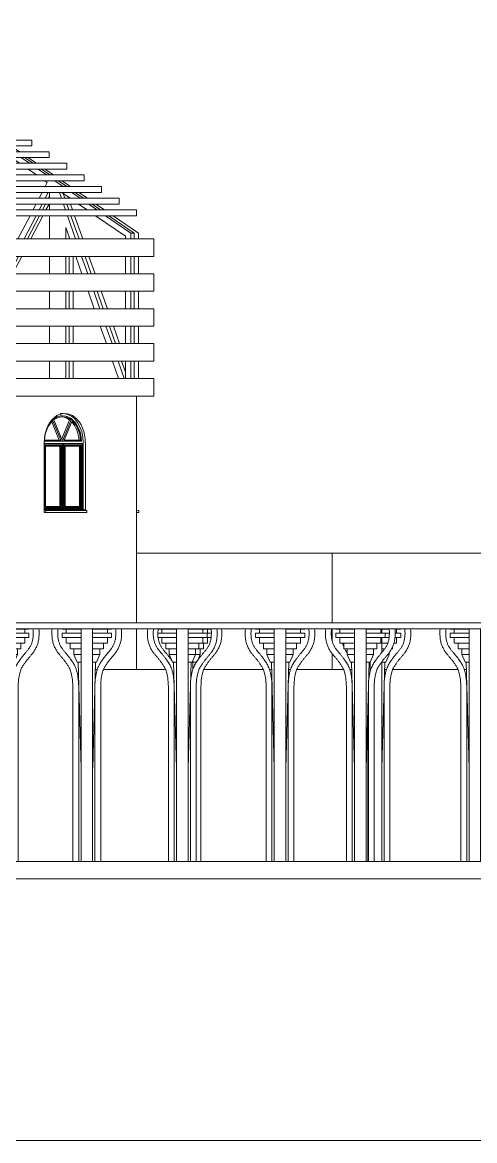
# Model space of a CAD drawing. Header units: millimetres. Extents: x -45912 to 51688, y -9036 to 14600.
# Drawn here: x 29940 to 37721, y -4800 to 14423 of the extents above; entities that cross this region are included whole.
import ezdxf

# ---------------------------------------------------------------- set-up
doc = ezdxf.new("R2010")
doc.units = ezdxf.units.MM
for name, color, linetype, lineweight in [('A-DETL-THIN', 151, 'Continuous', 9), ('A-FLOR', 192, 'Continuous', 9), ('A-GENM', 13, 'Continuous', 9), ('A-GLAZ', 151, 'Continuous', 9), ('A-ROOF', 132, 'Continuous', 9), ('A-WALL', 113, 'Continuous', 9), ('I-WALL', 2, 'Continuous', 9)]:
    doc.layers.add(name, color=color, linetype=linetype, lineweight=lineweight)

# ---------------------------------------------------------------- blocks, each defined once
blk = doc.blocks.new('HOOR LIGHT - HOOR LIGHT-165948-South')
at = {"layer": 'A-GENM'}
for p, q in [((23215, 11200), (31904, 11200)), ((31904, 11100), (31904, 11200)), ((31904, 11100), (23215, 11100))]:
    blk.add_line(p, q, dxfattribs=at)
blk = doc.blocks.new('HOOR LIGHT1 - HOOR LIGHT-166020-South')
at = {"layer": 'A-GENM'}
for p, q in [((23090, 11400), (31604, 11400)), ((31604, 11300), (31604, 11400)), ((31604, 11300), (23090, 11300))]:
    blk.add_line(p, q, dxfattribs=at)
blk = doc.blocks.new('HOOR LIGHT2 - HOOR LIGHT-166050-South')
at = {"layer": 'A-GENM'}
for p, q in [((22966, 11600), (31304, 11600)), ((31304, 11600), (31304, 11500)), ((31304, 11500), (22966, 11500))]:
    blk.add_line(p, q, dxfattribs=at)
blk = doc.blocks.new('HOOR LIGHT3 - HOOR LIGHT-166080-South')
at = {"layer": 'A-GENM'}
for p, q in [((22842, 11800), (31004, 11800)), ((31004, 11800), (31004, 11700)), ((31004, 11700), (22842, 11700))]:
    blk.add_line(p, q, dxfattribs=at)
blk = doc.blocks.new('HOOR LIGHT4 - HOOR LIGHT-166110-South')
at = {"layer": 'A-GENM'}
for p, q in [((22718, 12000), (30704, 12000)), ((30704, 11900), (30704, 12000)), ((30704, 11900), (22718, 11900))]:
    blk.add_line(p, q, dxfattribs=at)
blk = doc.blocks.new('HOOR LIGHT5 - HOOR LIGHT-166140-South')
at = {"layer": 'A-GENM'}
for p, q in [((22593, 12200), (30404, 12200)), ((30404, 12100), (30404, 12200)), ((30404, 12100), (22593, 12100))]:
    blk.add_line(p, q, dxfattribs=at)
blk = doc.blocks.new('HOOR LIGHT6 - HOOR LIGHT-166170-South')
at = {"layer": 'A-GENM'}
for p, q in [((22469, 12400), (30104, 12400)), ((30104, 12300), (30104, 12400)), ((30104, 12300), (22469, 12300))]:
    blk.add_line(p, q, dxfattribs=at)
blk = doc.blocks.new('TRUESS2 - TRUESS-173441-South')
at = {"layer": 'A-GENM'}
for p, q in [((26587, 14400), (26553, 14423)), ((26553, 14423), (26553, 14400)), ((26553, 14423), (26613, 14423)), ((26613, 14423), (26646, 14400)), ((26553, 14300), (26553, 14200)), ((26877, 14200), (26732, 14300)), ((26791, 14300), (26936, 14200)), ((26553, 14100), (26553, 14000)), ((26645, 14080), (26669, 14000)), ((26645, 14000), (26645, 14080)), ((26766, 14000), (26736, 14100)), ((26795, 14100), (26825, 14000)), ((26850, 14100), (26995, 14000)), ((27166, 14000), (27022, 14100)), ((27081, 14100), (27226, 14000)), ((26553, 13900), (26553, 13800)), ((26645, 13800), (26645, 13900)), ((26699, 13900), (26729, 13800)), ((26705, 13880), (26705, 13800)), ((26825, 13800), (26795, 13900)), ((26855, 13900), (26885, 13800)), ((27140, 13900), (27285, 13800)), ((27456, 13800), (27311, 13900)), ((27371, 13900), (27516, 13800)), ((26553, 13700), (26553, 13600)), ((26645, 13600), (26645, 13700)), ((26705, 13700), (26705, 13600)), ((26759, 13700), (26789, 13600)), ((26885, 13600), (26855, 13700)), ((26915, 13700), (26945, 13600)), ((27430, 13700), (27575, 13600)), ((27746, 13600), (27601, 13700)), ((27661, 13700), (27806, 13600)), ((26553, 13500), (26553, 13400)), ((26645, 13400), (26645, 13500)), ((26705, 13500), (26705, 13400)), ((26818, 13500), (26848, 13400)), ((26945, 13400), (26915, 13500)), ((26975, 13500), (27005, 13400)), ((27720, 13500), (27865, 13400)), ((28036, 13400), (27891, 13500)), ((27951, 13500), (28096, 13400)), ((26553, 13300), (26553, 13200)), ((26645, 13200), (26645, 13300)), ((26705, 13300), (26705, 13200)), ((26878, 13300), (26908, 13200)), ((27005, 13200), (26975, 13300)), ((27034, 13300), (27064, 13200)), ((28009, 13300), (28154, 13200)), ((28326, 13200), (28181, 13300)), ((28241, 13300), (28386, 13200)), ((26553, 13100), (26553, 13000)), ((26645, 13000), (26645, 13100)), ((26705, 13100), (26705, 13000)), ((26938, 13100), (26968, 13000)), ((27064, 13000), (27034, 13100)), ((27094, 13100), (27124, 13000)), ((28299, 13100), (28444, 13000)), ((28616, 13000), (28471, 13100)), ((28531, 13100), (28676, 13000)), ((26553, 12900), (26553, 12800)), ((26645, 12800), (26645, 12900)), ((26705, 12900), (26705, 12800)), ((26998, 12900), (27028, 12800)), ((27124, 12800), (27094, 12900)), ((27154, 12900), (27184, 12800)), ((28480, 12900), (28480, 12800)), ((28572, 12800), (28572, 12900)), ((28589, 12900), (28734, 12800)), ((28906, 12800), (28761, 12900)), ((28820, 12900), (28965, 12800)), ((26553, 12700), (26553, 12600)), ((26645, 12600), (26645, 12700)), ((26705, 12700), (26705, 12600)), ((27058, 12700), (27087, 12600)), ((27184, 12600), (27154, 12700)), ((27214, 12700), (27244, 12600)), ((28480, 12700), (28480, 12600)), ((28572, 12600), (28572, 12700)), ((28632, 12871), (28632, 12800)), ((28632, 12700), (28632, 12600)), ((28879, 12700), (29024, 12600)), ((29196, 12600), (29051, 12700)), ((29110, 12700), (29255, 12600)), ((26553, 12500), (26553, 12400)), ((26645, 12400), (26645, 12500)), ((26705, 12500), (26705, 12400)), ((27117, 12500), (27147, 12400)), ((27244, 12400), (27214, 12500)), ((27273, 12500), (27303, 12400)), ((28480, 12500), (28480, 12400)), ((28572, 12400), (28572, 12500)), ((28632, 12500), (28632, 12400)), ((29169, 12500), (29314, 12400)), ((29485, 12400), (29341, 12500)), ((29400, 12500), (29545, 12400)), ((26553, 12300), (26553, 12200)), ((26645, 12200), (26645, 12300)), ((26705, 12300), (26705, 12200)), ((27177, 12300), (27207, 12200)), ((27303, 12200), (27274, 12300)), ((27333, 12300), (27363, 12200)), ((28480, 12300), (28480, 12200)), ((28572, 12200), (28572, 12300)), ((28632, 12300), (28632, 12200)), ((29459, 12300), (29604, 12200)), ((29775, 12200), (29630, 12300)), ((29690, 12300), (29835, 12200)), ((26553, 12100), (26553, 12000)), ((26645, 12000), (26645, 12100)), ((26705, 12100), (26705, 12000)), ((27237, 12100), (27267, 12000)), ((27363, 12000), (27333, 12100)), ((27393, 12100), (27423, 12000)), ((28480, 12100), (28480, 12000)), ((28572, 12000), (28572, 12100)), ((28632, 12100), (28632, 12000)), ((29749, 12100), (29894, 12000)), ((30065, 12000), (29920, 12100)), ((29980, 12100), (30125, 12000)), ((26553, 11900), (26553, 11800)), ((26645, 11800), (26645, 11900)), ((26705, 11900), (26705, 11800)), ((27297, 11900), (27326, 11800)), ((27423, 11800), (27393, 11900)), ((27453, 11900), (27483, 11800)), ((28480, 11900), (28480, 11800)), ((28572, 11800), (28572, 11900)), ((28632, 11900), (28632, 11800)), ((30039, 11900), (30184, 11800)), ((30355, 11800), (30210, 11900)), ((30270, 11900), (30415, 11800)), ((26553, 11700), (26553, 11600)), ((26645, 11600), (26645, 11700)), ((26705, 11700), (26705, 11600)), ((27356, 11700), (27386, 11600)), ((27483, 11600), (27453, 11700)), ((27512, 11700), (27542, 11600)), ((28480, 11700), (28480, 11600)), ((28572, 11600), (28572, 11700)), ((28632, 11700), (28632, 11600)), ((30328, 11700), (30368, 11673)), ((30368, 11673), (30331, 11600)), ((30645, 11600), (30500, 11700)), ((30560, 11700), (30705, 11600)), ((27542, 11400), (27513, 11500)), ((27590, 11441), (27602, 11400)), ((28480, 11500), (28480, 11400)), ((28572, 11400), (28572, 11500)), ((28632, 11500), (28632, 11400)), ((30279, 11500), (30227, 11400)), ((30332, 11400), (30384, 11500)), ((30407, 11429), (30392, 11400)), ((30407, 11500), (30407, 11400)), ((30611, 11400), (30577, 11500)), ((30618, 11500), (30763, 11400)), ((30642, 11484), (30671, 11400)), ((30935, 11400), (30790, 11500)), ((30850, 11500), (30994, 11400)), ((27493, 11243), (27506, 11200)), ((27602, 11200), (27572, 11300)), ((27632, 11300), (27662, 11200)), ((28480, 11300), (28480, 11200)), ((28572, 11200), (28572, 11300)), ((28632, 11300), (28632, 11200)), ((30175, 11300), (30124, 11200)), ((30229, 11200), (30281, 11300)), ((30340, 11300), (30289, 11200)), ((30407, 11300), (30407, 11200)), ((30681, 11200), (30646, 11300)), ((30706, 11300), (30741, 11200)), ((30908, 11300), (31053, 11200)), ((31225, 11200), (31080, 11300)), ((31139, 11300), (31284, 11200)), ((27536, 11100), (27655, 10700)), ((27752, 10700), (27632, 11100)), ((27692, 11100), (27811, 10700)), ((28480, 11100), (28480, 10700)), ((28572, 10700), (28572, 11100)), ((28632, 11100), (28632, 10700)), ((30072, 11100), (29865, 10700)), ((29970, 10700), (30177, 11100)), ((30237, 11100), (30030, 10700)), ((30407, 11100), (30407, 10700)), ((30855, 10700), (30716, 11100)), ((30776, 11100), (30915, 10700)), ((31198, 11100), (31713, 10745)), ((31804, 10800), (31370, 11100)), ((31430, 11099), (31864, 10800)), ((30689, 10700), (30689, 10896)), ((30689, 10896), (30757, 10700)), ((31804, 10700), (31804, 10800)), ((31804, 10800), (31864, 10800)), ((31864, 10800), (31864, 10700)), ((30748, 10725), (30748, 10700)), ((31713, 10745), (31713, 10700)), ((27745, 10400), (27834, 10100)), ((27931, 10100), (27841, 10400)), ((27901, 10400), (27991, 10100)), ((28480, 10400), (28480, 10100)), ((28572, 10100), (28572, 10400)), ((28632, 10400), (28632, 10100)), ((29710, 10400), (29554, 10100)), ((29660, 10100), (29815, 10400)), ((29875, 10400), (29719, 10100)), ((30407, 10400), (30407, 10100)), ((30689, 10100), (30689, 10400)), ((30748, 10400), (30748, 10100)), ((30862, 10400), (30966, 10100)), ((31065, 10100), (30960, 10400)), ((31020, 10400), (31124, 10100)), ((31713, 10400), (31713, 10100)), ((31804, 10100), (31804, 10400)), ((31864, 10400), (31864, 10100)), ((27924, 9800), (28014, 9500)), ((28110, 9500), (28021, 9800)), ((28080, 9800), (28170, 9500)), ((28480, 9800), (28480, 9500)), ((28572, 9500), (28572, 9800)), ((28632, 9800), (28632, 9500)), ((29399, 9800), (29244, 9500)), ((29349, 9500), (29504, 9800)), ((29564, 9800), (29409, 9500)), ((30407, 9800), (30407, 9500)), ((30689, 9500), (30689, 9800)), ((30748, 9800), (30748, 9500)), ((31071, 9800), (31176, 9500)), ((31274, 9500), (31169, 9800)), ((31229, 9800), (31333, 9500)), ((31713, 9800), (31713, 9500)), ((31804, 9500), (31804, 9800)), ((31864, 9800), (31864, 9500)), ((28103, 9200), (28193, 8900)), ((28289, 8900), (28200, 9200)), ((28259, 9200), (28349, 8900)), ((28480, 9200), (28480, 8900)), ((28572, 8900), (28572, 9200)), ((28632, 9200), (28632, 8900)), ((29089, 9200), (28933, 8900)), ((29039, 8900), (29194, 9200)), ((29254, 9200), (29098, 8900)), ((30407, 9200), (30407, 8900)), ((30689, 8900), (30689, 9200)), ((30748, 9200), (30748, 8900)), ((31280, 9200), (31385, 8900)), ((31483, 8900), (31378, 9200)), ((31438, 9200), (31543, 8900)), ((31713, 9200), (31713, 8900)), ((31804, 8900), (31804, 9200)), ((31864, 9200), (31864, 8900)), ((28283, 8600), (28372, 8300)), ((28469, 8300), (28379, 8600)), ((28439, 8600), (28480, 8461)), ((28480, 8600), (28480, 8300)), ((28572, 8300), (28572, 8600)), ((28778, 8600), (28623, 8300)), ((28632, 8600), (28632, 8317)), ((28728, 8300), (28883, 8600)), ((28943, 8600), (28788, 8300)), ((30407, 8600), (30407, 8300)), ((30689, 8300), (30689, 8600)), ((30748, 8600), (30748, 8300)), ((31489, 8600), (31594, 8300)), ((31692, 8300), (31587, 8600)), ((31647, 8600), (31713, 8412)), ((31713, 8600), (31713, 8300)), ((31804, 8300), (31804, 8600)), ((31864, 8600), (31864, 8300))]:
    blk.add_line(p, q, dxfattribs=at)
blk = doc.blocks.new('TRUESS3 - TRUESS-173606-South')
at = {"layer": 'A-GENM'}
for p, q in [((26634, 14423), (26613, 14423)), ((26668, 14400), (26634, 14423)), ((26634, 14423), (26634, 14408)), ((26961, 14200), (26814, 14300)), ((26849, 14000), (26818, 14100)), ((27254, 14000), (27107, 14100)), ((26909, 13800), (26879, 13900)), ((27546, 13800), (27400, 13900)), ((26727, 13800), (26727, 13806)), ((26727, 13600), (26727, 13700)), ((26969, 13600), (26939, 13700)), ((27839, 13600), (27693, 13700)), ((26727, 13400), (26727, 13500)), ((27030, 13400), (26999, 13500)), ((28132, 13400), (27986, 13500)), ((26727, 13200), (26727, 13300)), ((27090, 13200), (27060, 13300)), ((28425, 13200), (28279, 13300)), ((26727, 13000), (26727, 13100)), ((27150, 13000), (27120, 13100)), ((28718, 13000), (28571, 13100)), ((26727, 12800), (26727, 12900)), ((27211, 12800), (27181, 12900)), ((29011, 12800), (28864, 12900)), ((26727, 12600), (26727, 12700)), ((27271, 12600), (27241, 12700)), ((28673, 12800), (28673, 12842)), ((28673, 12600), (28673, 12700)), ((29304, 12600), (29157, 12700)), ((26727, 12400), (26727, 12500)), ((27332, 12400), (27301, 12500)), ((28673, 12400), (28673, 12500)), ((29596, 12400), (29450, 12500)), ((26727, 12200), (26727, 12300)), ((27392, 12200), (27362, 12300)), ((28673, 12200), (28673, 12300)), ((29889, 12200), (29743, 12300)), ((26727, 12000), (26727, 12100)), ((27452, 12000), (27422, 12100)), ((28673, 12000), (28673, 12100)), ((30182, 12000), (30036, 12100)), ((26727, 11800), (26727, 11900)), ((27513, 11800), (27482, 11900)), ((28673, 11800), (28673, 11900)), ((30475, 11800), (30329, 11900)), ((26727, 11600), (26727, 11700)), ((27573, 11600), (27543, 11700)), ((28673, 11600), (28673, 11700)), ((30768, 11600), (30621, 11700)), ((27633, 11400), (27619, 11446)), ((28673, 11400), (28673, 11500)), ((30734, 11400), (30724, 11427)), ((31061, 11400), (30914, 11500)), ((27694, 11200), (27664, 11300)), ((28673, 11200), (28673, 11300)), ((30347, 11200), (30400, 11300)), ((30804, 11200), (30769, 11300)), ((31354, 11200), (31207, 11300)), ((27845, 10700), (27724, 11100)), ((28673, 10700), (28673, 11100)), ((30086, 10700), (30295, 11100)), ((30980, 10700), (30840, 11100)), ((31939, 10800), (31500, 11100)), ((31939, 10700), (31939, 10800)), ((28026, 10100), (27935, 10400)), ((28673, 10100), (28673, 10400)), ((29772, 10100), (29929, 10400)), ((30812, 10100), (30812, 10400)), ((31192, 10100), (31086, 10400)), ((31939, 10100), (31939, 10400)), ((28207, 9500), (28116, 9800)), ((28673, 9500), (28673, 9800)), ((29459, 9500), (29615, 9800)), ((30812, 9500), (30812, 9800)), ((31403, 9500), (31297, 9800)), ((31939, 9500), (31939, 9800)), ((28388, 8900), (28297, 9200)), ((28673, 8900), (28673, 9200)), ((29145, 8900), (29302, 9200)), ((30812, 8900), (30812, 9200)), ((31614, 8900), (31509, 9200)), ((31939, 8900), (31939, 9200)), ((28480, 8595), (28479, 8600)), ((28673, 8398), (28673, 8600)), ((28831, 8300), (28988, 8600)), ((30812, 8300), (30812, 8600)), ((31939, 8300), (31939, 8600))]:
    blk.add_line(p, q, dxfattribs=at)
blk = doc.blocks.new('Family1 - Family1-218933-South')
at = {"layer": 'A-GENM'}
for p, q in [((22771, 4100), (50095, 4100)), ((50095, 4000), (22771, 4000))]:
    blk.add_line(p, q, dxfattribs=at)
blk = doc.blocks.new('Family8 - COLUMN-V15-South')
at = {"layer": 'A-GENM'}
for p, q in [((44518, 4000), (44518, 3990)), ((44518, 3926), (44518, 3851)), ((44519, 3990), (44842, 3990)), ((44842, 3926), (44519, 3926)), ((44842, 3851), (44519, 3851)), ((44589, 3990), (44589, 3926)), ((44589, 3851), (44589, 3751)), ((45043, 3990), (45366, 3990)), ((45366, 3926), (45043, 3926)), ((45366, 3851), (45043, 3851)), ((45296, 3926), (45296, 3990)), ((45296, 3751), (45296, 3851)), ((45367, 3990), (45367, 4000)), ((45367, 3851), (45367, 3926)), ((44842, 3751), (44591, 3751)), ((44658, 3751), (44658, 3652)), ((45295, 3751), (45043, 3751)), ((45227, 3652), (45227, 3751)), ((44842, 3652), (44660, 3652)), ((44717, 3652), (44717, 3557)), ((44717, 3557), (44774, 3423)), ((44843, 3557), (44717, 3557)), ((45226, 3652), (45043, 3652)), ((45168, 3557), (45043, 3557)), ((45111, 3423), (45168, 3557)), ((45168, 3557), (45168, 3652)), ((44792, 3423), (44774, 3423)), ((44843, 1600), (44793, 3423)), ((44793, 3423), (44843, 3423)), ((45042, 3423), (45093, 3423)), ((45043, 1600), (45093, 3423)), ((45111, 3423), (45093, 3423)), ((44703, 2956), (44703, 0)), ((44803, 2956), (44803, 0)), ((44843, 0), (44843, 2956)), ((45042, 2956), (45042, 0)), ((45081, 2956), (45081, 0)), ((45181, 0), (45181, 2956))]:
    blk.add_line(p, q, dxfattribs=at)
for points, knots in [([(44346, 4000), (44341, 3951), (44340, 3875), (44354, 3782), (44375, 3713), (44402, 3654), (44434, 3603), (44467, 3559), (44501, 3520), (44532, 3484), (44561, 3448), (44584, 3416), (44604, 3387), (44619, 3365), (44634, 3340), (44654, 3301), (44677, 3239), (44697, 3128), (44703, 3021), (44703, 2956)], [-2.569216, -2.569216, -2.569216, -2.569216, -2.321029, -2.155241, -1.989453, -1.823666, -1.657878, -1.49209, -1.326302, -1.160515, -0.994727, -0.828939, -0.746045, -0.663151, -0.580257, -0.497363, -0.331576, -0.165788, 0, 0, 0, 0]), ([(44803, 2956), (44803, 3024), (44798, 3109), (44786, 3201), (44773, 3260), (44758, 3310), (44740, 3353), (44724, 3383), (44712, 3404), (44705, 3416), (44699, 3424), (44694, 3433), (44687, 3443), (44679, 3455), (44668, 3470), (44655, 3488), (44640, 3509), (44624, 3528), (44608, 3548), (44595, 3563), (44585, 3576), (44574, 3589), (44560, 3604), (44545, 3623), (44530, 3642), (44512, 3667), (44495, 3695), (44480, 3725), (44469, 3749), (44461, 3776), (44453, 3805), (44447, 3837), (44442, 3883), (44441, 3937), (44445, 3982), (44447, 4000)], [0, 0, 0, 0, 0.165788, 0.248682, 0.331576, 0.414469, 0.497363, 0.580257, 0.621704, 0.663151, 0.683875, 0.704598, 0.746045, 0.787492, 0.828939, 0.911833, 0.994727, 1.077621, 1.160515, 1.243408, 1.284855, 1.326302, 1.409196, 1.49209, 1.574984, 1.657878, 1.823666, 1.90656, 1.989453, 2.072347, 2.155241, 2.238135, 2.321029, 2.486817, 2.590779, 2.590779, 2.590779, 2.590779]), ([(44843, 2956), (44843, 3021), (44843, 3128), (44843, 3239), (44843, 3301), (44843, 3340), (44843, 3365), (44843, 3387), (44843, 3416), (44843, 3448), (44843, 3484), (44843, 3520), (44843, 3559), (44843, 3603), (44843, 3654), (44843, 3713), (44843, 3782), (44843, 3875), (44843, 3951), (44843, 4000)], [0, 0, 0, 0, 0.165788, 0.331576, 0.497363, 0.580257, 0.663151, 0.746045, 0.828939, 0.994727, 1.160515, 1.326302, 1.49209, 1.657878, 1.823666, 1.989453, 2.155241, 2.321029, 2.569216, 2.569216, 2.569216, 2.569216]), ([(45042, 4000), (45042, 3951), (45042, 3875), (45042, 3782), (45042, 3713), (45042, 3654), (45042, 3603), (45042, 3559), (45042, 3520), (45042, 3484), (45042, 3448), (45042, 3416), (45042, 3387), (45042, 3365), (45042, 3340), (45042, 3301), (45042, 3239), (45042, 3128), (45042, 3021), (45042, 2956)], [-2.569216, -2.569216, -2.569216, -2.569216, -2.321029, -2.155241, -1.989453, -1.823666, -1.657878, -1.49209, -1.326302, -1.160515, -0.994727, -0.828939, -0.746045, -0.663151, -0.580257, -0.497363, -0.331576, -0.165788, 0, 0, 0, 0]), ([(45436, 4000), (45439, 3982), (45443, 3937), (45441, 3883), (45436, 3837), (45430, 3805), (45423, 3776), (45414, 3749), (45404, 3725), (45389, 3695), (45372, 3667), (45353, 3642), (45338, 3623), (45323, 3604), (45309, 3589), (45299, 3576), (45288, 3563), (45275, 3548), (45259, 3528), (45244, 3509), (45228, 3488), (45215, 3470), (45204, 3455), (45196, 3443), (45189, 3433), (45184, 3424), (45179, 3416), (45171, 3404), (45159, 3383), (45143, 3353), (45126, 3310), (45110, 3260), (45097, 3201), (45085, 3109), (45081, 3024), (45081, 2956)], [-2.590779, -2.590779, -2.590779, -2.590779, -2.486817, -2.321029, -2.238135, -2.155241, -2.072347, -1.989453, -1.90656, -1.823666, -1.657878, -1.574984, -1.49209, -1.409196, -1.326302, -1.284855, -1.243408, -1.160515, -1.077621, -0.994727, -0.911833, -0.828939, -0.787492, -0.746045, -0.704598, -0.683875, -0.663151, -0.621704, -0.580257, -0.497363, -0.414469, -0.331576, -0.248682, -0.165788, 0, 0, 0, 0]), ([(45181, 2956), (45181, 3021), (45186, 3128), (45206, 3239), (45229, 3301), (45249, 3340), (45264, 3365), (45279, 3387), (45299, 3416), (45323, 3448), (45352, 3484), (45382, 3520), (45416, 3559), (45449, 3603), (45481, 3654), (45508, 3713), (45529, 3782), (45543, 3875), (45542, 3951), (45537, 4000)], [0, 0, 0, 0, 0.165788, 0.331576, 0.497363, 0.580257, 0.663151, 0.746045, 0.828939, 0.994727, 1.160515, 1.326302, 1.49209, 1.657878, 1.823666, 1.989453, 2.155241, 2.321029, 2.569216, 2.569216, 2.569216, 2.569216])]:
    blk.add_open_spline(points, degree=3, knots=knots, dxfattribs=at)
blk = doc.blocks.new('Family8 - COLUMN-V18-South')
at = {"layer": 'A-GENM'}
for p, q in [((37299, 4000), (37299, 3990)), ((37299, 3926), (37299, 3851)), ((37301, 3990), (37624, 3990)), ((37624, 3926), (37301, 3926)), ((37624, 3851), (37301, 3851)), ((37370, 3990), (37370, 3926)), ((37370, 3851), (37370, 3751)), ((37824, 3990), (38147, 3990)), ((38147, 3926), (37824, 3926)), ((38147, 3851), (37824, 3851)), ((38077, 3926), (38077, 3990)), ((38077, 3751), (38077, 3851)), ((38149, 3990), (38149, 4000)), ((38149, 3851), (38149, 3926)), ((37624, 3751), (37372, 3751)), ((37439, 3751), (37439, 3652)), ((38076, 3751), (37824, 3751)), ((38008, 3652), (38008, 3751)), ((37624, 3652), (37441, 3652)), ((37498, 3652), (37498, 3557)), ((37498, 3557), (37555, 3423)), ((37624, 3557), (37498, 3557)), ((38007, 3652), (37824, 3652)), ((37949, 3557), (37824, 3557)), ((37893, 3423), (37949, 3557)), ((37949, 3557), (37949, 3652)), ((37573, 3423), (37555, 3423)), ((37624, 1600), (37574, 3423)), ((37574, 3423), (37624, 3423)), ((37824, 1600), (37874, 3423)), ((37824, 3423), (37874, 3423)), ((37893, 3423), (37875, 3423)), ((37484, 2956), (37484, 0)), ((37584, 2956), (37584, 0)), ((37624, 0), (37624, 2956)), ((37824, 2956), (37824, 0)), ((37862, 2956), (37862, 0)), ((37962, 0), (37962, 2956))]:
    blk.add_line(p, q, dxfattribs=at)
for points, knots in [([(37127, 4000), (37122, 3951), (37121, 3875), (37135, 3782), (37156, 3713), (37183, 3654), (37215, 3603), (37249, 3559), (37282, 3520), (37313, 3484), (37342, 3448), (37366, 3416), (37385, 3387), (37400, 3365), (37415, 3340), (37435, 3301), (37458, 3239), (37478, 3128), (37484, 3021), (37484, 2956)], [-2.569216, -2.569216, -2.569216, -2.569216, -2.321029, -2.155241, -1.989453, -1.823666, -1.657878, -1.49209, -1.326302, -1.160515, -0.994727, -0.828939, -0.746045, -0.663151, -0.580257, -0.497363, -0.331576, -0.165788, 0, 0, 0, 0]), ([(37584, 2956), (37584, 3024), (37580, 3109), (37567, 3201), (37554, 3260), (37539, 3310), (37521, 3353), (37505, 3383), (37493, 3404), (37486, 3416), (37480, 3424), (37475, 3433), (37468, 3443), (37460, 3455), (37450, 3470), (37437, 3488), (37421, 3509), (37405, 3528), (37390, 3548), (37376, 3563), (37366, 3576), (37355, 3589), (37342, 3604), (37326, 3623), (37311, 3642), (37293, 3667), (37276, 3695), (37261, 3725), (37251, 3749), (37242, 3776), (37234, 3805), (37228, 3837), (37223, 3883), (37222, 3937), (37226, 3982), (37228, 4000)], [0, 0, 0, 0, 0.165788, 0.248682, 0.331576, 0.414469, 0.497363, 0.580257, 0.621704, 0.663151, 0.683875, 0.704598, 0.746045, 0.787492, 0.828939, 0.911833, 0.994727, 1.077621, 1.160515, 1.243408, 1.284855, 1.326302, 1.409196, 1.49209, 1.574984, 1.657878, 1.823666, 1.90656, 1.989453, 2.072347, 2.155241, 2.238135, 2.321029, 2.486817, 2.590779, 2.590779, 2.590779, 2.590779]), ([(37624, 2956), (37624, 3021), (37624, 3128), (37624, 3239), (37624, 3301), (37624, 3340), (37624, 3365), (37624, 3387), (37624, 3416), (37624, 3448), (37624, 3484), (37624, 3520), (37624, 3559), (37624, 3603), (37624, 3654), (37624, 3713), (37624, 3782), (37624, 3875), (37624, 3951), (37624, 4000)], [0, 0, 0, 0, 0.165788, 0.331576, 0.497363, 0.580257, 0.663151, 0.746045, 0.828939, 0.994727, 1.160515, 1.326302, 1.49209, 1.657878, 1.823666, 1.989453, 2.155241, 2.321029, 2.569216, 2.569216, 2.569216, 2.569216]), ([(37824, 4000), (37824, 3951), (37824, 3875), (37824, 3782), (37824, 3713), (37824, 3654), (37824, 3603), (37824, 3559), (37824, 3520), (37824, 3484), (37824, 3448), (37824, 3416), (37824, 3387), (37824, 3365), (37824, 3340), (37824, 3301), (37824, 3239), (37824, 3128), (37824, 3021), (37824, 2956)], [-2.569216, -2.569216, -2.569216, -2.569216, -2.321029, -2.155241, -1.989453, -1.823666, -1.657878, -1.49209, -1.326302, -1.160515, -0.994727, -0.828939, -0.746045, -0.663151, -0.580257, -0.497363, -0.331576, -0.165788, 0, 0, 0, 0]), ([(38219, 3855), (38219, 3849), (38216, 3832), (38211, 3805), (38204, 3776), (38195, 3749), (38185, 3725), (38170, 3695), (38153, 3667), (38134, 3642), (38119, 3623), (38104, 3604), (38091, 3589), (38080, 3576), (38069, 3563), (38056, 3548), (38040, 3528), (38025, 3509), (38009, 3488), (37996, 3470), (37985, 3455), (37977, 3443), (37971, 3433), (37965, 3424), (37960, 3416), (37953, 3404), (37940, 3383), (37925, 3353), (37907, 3310), (37891, 3260), (37879, 3201), (37866, 3109), (37862, 3024), (37862, 2956)], [-2.282076, -2.282076, -2.282076, -2.282076, -2.238135, -2.155241, -2.072347, -1.989453, -1.90656, -1.823666, -1.657878, -1.574984, -1.49209, -1.409196, -1.326302, -1.284855, -1.243408, -1.160515, -1.077621, -0.994727, -0.911833, -0.828939, -0.787492, -0.746045, -0.704598, -0.683875, -0.663151, -0.621704, -0.580257, -0.497363, -0.414469, -0.331576, -0.248682, -0.165788, 0, 0, 0, 0]), ([(38320, 3855), (38320, 3858), (38324, 3897), (38321, 3941), (38317, 3983)], [2.3045369, 2.3045369, 2.3045369, 2.3045369, 2.3210291, 2.5370942, 2.5370942, 2.5370942, 2.5370942]), ([(37962, 2956), (37962, 3021), (37967, 3128), (37987, 3239), (38010, 3301), (38030, 3340), (38046, 3365), (38061, 3387), (38080, 3416), (38104, 3448), (38133, 3484), (38164, 3520), (38197, 3559), (38231, 3603), (38255, 3641), (38267, 3665), (38270, 3670)], [0, 0, 0, 0, 0.165788, 0.331576, 0.497363, 0.580257, 0.663151, 0.746045, 0.828939, 0.994727, 1.160515, 1.326302, 1.49209, 1.657878, 1.823666, 1.86956, 1.86956, 1.86956, 1.86956])]:
    blk.add_open_spline(points, degree=3, knots=knots, dxfattribs=at)
blk.add_open_spline([(38218, 4000), (38218, 3994), (38219, 3987), (38220, 3981)], degree=3, dxfattribs=at)
blk = doc.blocks.new('Family8 - COLUMN-V19-South')
at = {"layer": 'A-GENM'}
for p, q in [((36179, 3990), (36250, 3990)), ((36254, 3926), (36179, 3926)), ((36251, 3851), (36179, 3851)), ((36351, 3990), (36447, 3990)), ((36447, 3851), (36352, 3851)), ((36447, 3926), (36355, 3926)), ((36377, 3926), (36377, 3990)), ((36377, 3751), (36377, 3851)), ((36449, 3990), (36449, 4000)), ((36449, 3851), (36449, 3926)), ((36227, 3751), (36124, 3751)), ((36308, 3652), (36308, 3688)), ((36376, 3751), (36333, 3751)), ((36173, 3652), (36124, 3652)), ((36193, 3423), (36249, 3557)), ((36249, 3557), (36226, 3557)), ((36249, 3557), (36249, 3587)), ((36307, 3652), (36291, 3652)), ((36124, 1600), (36174, 3423)), ((36124, 3423), (36174, 3423)), ((36193, 3423), (36175, 3423)), ((36124, 2956), (36124, 0)), ((36162, 2956), (36162, 0)), ((36262, 0), (36262, 2956)), ((35893, 2733), (35889, 2858)), ((35884, 2661), (35884, 0))]:
    blk.add_line(p, q, dxfattribs=at)
blk.add_open_spline([(36124, 3990), (36124, 3968), (36124, 3947), (36124, 3926)], degree=3, dxfattribs=at)
for points, knots in [([(36124, 3851), (36124, 3828), (36124, 3779), (36124, 3713), (36124, 3654), (36124, 3615), (36124, 3595), (36124, 3591)], [-2.2968917, -2.2968917, -2.2968917, -2.2968917, -2.1552413, -1.9894535, -1.8236657, -1.6578779, -1.609985, -1.609985, -1.609985, -1.609985]), ([(36518, 4000), (36520, 3982), (36524, 3937), (36523, 3883), (36517, 3837), (36511, 3805), (36504, 3776), (36495, 3749), (36485, 3725), (36470, 3695), (36453, 3667), (36434, 3642), (36419, 3623), (36404, 3604), (36391, 3589), (36380, 3576), (36369, 3563), (36356, 3548), (36340, 3528), (36325, 3509), (36309, 3488), (36296, 3470), (36285, 3455), (36277, 3443), (36271, 3433), (36265, 3424), (36260, 3416), (36253, 3404), (36240, 3383), (36225, 3353), (36207, 3310), (36191, 3260), (36179, 3201), (36166, 3109), (36162, 3024), (36162, 2956)], [-2.590779, -2.590779, -2.590779, -2.590779, -2.486817, -2.321029, -2.238135, -2.155241, -2.072347, -1.989453, -1.90656, -1.823666, -1.657878, -1.574984, -1.49209, -1.409196, -1.326302, -1.284855, -1.243408, -1.160515, -1.077621, -0.994727, -0.911833, -0.828939, -0.787492, -0.746045, -0.704598, -0.683875, -0.663151, -0.621704, -0.580257, -0.497363, -0.414469, -0.331576, -0.248682, -0.165788, 0, 0, 0, 0]), ([(36262, 2956), (36262, 3021), (36267, 3128), (36287, 3239), (36310, 3301), (36330, 3340), (36346, 3365), (36361, 3387), (36380, 3416), (36404, 3448), (36433, 3484), (36464, 3520), (36497, 3559), (36531, 3603), (36562, 3654), (36590, 3713), (36610, 3782), (36624, 3875), (36624, 3951), (36618, 4000)], [0, 0, 0, 0, 0.165788, 0.331576, 0.497363, 0.580257, 0.663151, 0.746045, 0.828939, 0.994727, 1.160515, 1.326302, 1.49209, 1.657878, 1.823666, 1.989453, 2.155241, 2.321029, 2.569216, 2.569216, 2.569216, 2.569216]), ([(35445, 3751), (35449, 3738), (35457, 3713), (35467, 3691), (35472, 3680)], [-2.0790685, -2.0790685, -2.0790685, -2.0790685, -1.9894535, -1.8965522, -1.8965522, -1.8965522, -1.8965522]), ([(35486, 3651), (35495, 3635), (35510, 3612), (35525, 3591), (35529, 3585)], [-1.8130127, -1.8130127, -1.8130127, -1.8130127, -1.6578779, -1.5871865, -1.5871865, -1.5871865, -1.5871865]), ([(35924, 3262), (35924, 3280), (35924, 3308), (35924, 3340), (35924, 3365), (35924, 3387), (35924, 3407), (35924, 3419), (35924, 3424)], [0.3857763, 0.3857763, 0.3857763, 0.3857763, 0.4973634, 0.5802573, 0.6631512, 0.7460451, 0.828939, 0.895368, 0.895368, 0.895368, 0.895368]), ([(36124, 3433), (36124, 3425), (36124, 3410), (36124, 3387), (36124, 3365), (36124, 3340), (36124, 3301), (36124, 3239), (36124, 3128), (36124, 3021), (36124, 2956)], [-0.9302152, -0.9302152, -0.9302152, -0.9302152, -0.828939, -0.7460451, -0.6631512, -0.5802573, -0.4973634, -0.3315756, -0.1657878, 0, 0, 0, 0])]:
    blk.add_open_spline(points, degree=3, knots=knots, dxfattribs=at)
blk = doc.blocks.new('Family8 - COLUMN-V20-South')
at = {"layer": 'A-GENM'}
for p, q in [((33117, 3990), (33188, 3990)), ((33193, 3926), (33117, 3926)), ((33188, 3851), (33117, 3851)), ((33127, 3926), (33127, 3990)), ((33127, 3751), (33127, 3851)), ((33126, 3751), (33045, 3751)), ((33058, 3652), (33058, 3751)), ((32999, 3557), (32918, 3557)), ((32959, 3462), (32999, 3557)), ((33057, 3652), (32976, 3652)), ((32999, 3557), (32999, 3652)), ((32874, 3423), (32924, 3423)), ((32923, 3408), (32924, 3423)), ((32934, 3423), (32925, 3423)), ((33012, 0), (33012, 2956))]:
    blk.add_line(p, q, dxfattribs=at)
for points, knots in [([(32273, 3926), (32273, 3933), (32273, 3954), (32276, 3976), (32278, 3991)], [2.4422733, 2.4422733, 2.4422733, 2.4422733, 2.4868169, 2.5714985, 2.5714985, 2.5714985, 2.5714985]), ([(32510, 3455), (32507, 3459), (32500, 3470), (32487, 3488), (32471, 3509), (32455, 3528), (32440, 3548), (32426, 3563), (32416, 3576), (32405, 3589), (32392, 3604), (32376, 3623), (32361, 3642), (32343, 3667), (32326, 3695), (32311, 3725), (32301, 3749), (32292, 3776), (32284, 3805), (32279, 3831), (32277, 3847), (32277, 3851)], [0.788635, 0.788635, 0.788635, 0.788635, 0.828939, 0.911833, 0.994727, 1.077621, 1.160515, 1.243408, 1.284855, 1.326302, 1.409196, 1.49209, 1.574984, 1.657878, 1.823666, 1.90656, 1.989453, 2.072347, 2.155241, 2.238135, 2.272368, 2.272368, 2.272368, 2.272368]), ([(33012, 2956), (33012, 3021), (33017, 3128), (33037, 3239), (33060, 3301), (33080, 3340), (33096, 3365), (33111, 3387), (33130, 3416), (33154, 3448), (33183, 3484), (33214, 3520), (33247, 3559), (33281, 3603), (33312, 3654), (33340, 3713), (33360, 3782), (33374, 3875), (33374, 3951), (33368, 4000)], [0, 0, 0, 0, 0.165788, 0.331576, 0.497363, 0.580257, 0.663151, 0.746045, 0.828939, 0.994727, 1.160515, 1.326302, 1.49209, 1.657878, 1.823666, 1.989453, 2.155241, 2.321029, 2.569216, 2.569216, 2.569216, 2.569216]), ([(32543, 3405), (32540, 3409), (32536, 3416), (32532, 3422), (32531, 3423)], [0.62459699, 0.62459699, 0.62459699, 0.62459699, 0.66315116, 0.68081744, 0.68081744, 0.68081744, 0.68081744]), ([(32874, 3453), (32874, 3451), (32874, 3437), (32874, 3416), (32874, 3387), (32874, 3365), (32874, 3340), (32874, 3319), (32874, 3305), (32874, 3302)], [-1.020644, -1.020644, -1.020644, -1.020644, -0.9947267, -0.828939, -0.7460451, -0.6631512, -0.5802573, -0.4973634, -0.4776638, -0.4776638, -0.4776638, -0.4776638])]:
    blk.add_open_spline(points, degree=3, knots=knots, dxfattribs=at)
blk = doc.blocks.new('Arched _2_ - Arched _2_ 2-V29-South')
at = {"layer": 'A-GLAZ'}
for p, q in [((24624, 7700), (24580, 7700)), ((24563, 7243), (24436, 7555)), ((24455, 7575), (24591, 7243)), ((24616, 7243), (24474, 7590)), ((24593, 7660), (24576, 7660)), ((24621, 7660), (24593, 7660)), ((24607, 7264), (24740, 7590)), ((24768, 7590), (24626, 7243)), ((24651, 7243), (24786, 7575)), ((24740, 7590), (24768, 7590)), ((24306, 7185), (24625, 7185)), ((24308, 7174), (24306, 7176)), ((24949, 7225), (24308, 7225)), ((24308, 6064), (24308, 7174)), ((24621, 7174), (24308, 7174)), ((24591, 7243), (24310, 7243)), ((24331, 7135), (24323, 7152)), ((24323, 7152), (24323, 6086)), ((24606, 7152), (24323, 7152)), ((24331, 7135), (24331, 6103)), ((24590, 7135), (24331, 7135)), ((24577, 7135), (24577, 6103)), ((24606, 7152), (24590, 7135)), ((24590, 6103), (24590, 7135)), ((24606, 6086), (24606, 7152)), ((24626, 7243), (24616, 7243)), ((24625, 7185), (24621, 7174)), ((24621, 7174), (24621, 6064)), ((24625, 7185), (24625, 6053)), ((24632, 7185), (24628, 7185)), ((24628, 7185), (24628, 6053)), ((24632, 6053), (24632, 7185)), ((24644, 7174), (24632, 7185)), ((24632, 7185), (24961, 7185)), ((24644, 6064), (24644, 7174)), ((24957, 7174), (24644, 7174)), ((24932, 7243), (24651, 7243)), ((24667, 7135), (24659, 7152)), ((24659, 7152), (24659, 6086)), ((24942, 7152), (24659, 7152)), ((24667, 7135), (24667, 6103)), ((24925, 7135), (24667, 7135)), ((24913, 7135), (24913, 6103)), ((24942, 7152), (24925, 7135)), ((24925, 6103), (24925, 7135)), ((24942, 6086), (24942, 7152)), ((24961, 7185), (24957, 7174)), ((24957, 7174), (24957, 6064)), ((24961, 7185), (24961, 6053)), ((24978, 7200), (24978, 6051)), ((24308, 6064), (24306, 6062)), ((24625, 6053), (24306, 6053)), ((24306, 6051), (24978, 6051)), ((24989, 6050), (24306, 6050)), ((24989, 6047), (24306, 6047)), ((24333, 6034), (24306, 6040)), ((24306, 6000), (24333, 6000)), ((24621, 6064), (24308, 6064)), ((24331, 6103), (24323, 6086)), ((24323, 6086), (24606, 6086)), ((24331, 6103), (24590, 6103)), ((24333, 6000), (24333, 6034)), ((25040, 6034), (24333, 6034)), ((25040, 6000), (24333, 6000)), ((24590, 6103), (24606, 6086)), ((24621, 6064), (24625, 6053)), ((24632, 6053), (24628, 6053)), ((24644, 6064), (24632, 6053)), ((24961, 6053), (24632, 6053)), ((24957, 6064), (24644, 6064)), ((24667, 6103), (24659, 6086)), ((24659, 6086), (24942, 6086)), ((24667, 6103), (24925, 6103)), ((24925, 6103), (24942, 6086)), ((24957, 6064), (24961, 6053)), ((24978, 6051), (24989, 6050)), ((24989, 6050), (24989, 6047)), ((24989, 6047), (25040, 6034)), ((25040, 6034), (25040, 6000))]:
    blk.add_line(p, q, dxfattribs=at)
for centre, major_axis, start_param, end_param in [((24624, 7200), (0, 460), 4.766764, 7.17909), ((24624, 7200), (0, 500), 4.712389, 6.232979), ((24621, 7200), (0, 442), 0.557542, 1.473357), ((24621, 7200), (0, 442), 5.79353, 6.772841), ((24593, 7200), (0, 442), 5.79353, 6.213235), ((24621, 7200), (0, 460), 4.929062, 6.20337), ((24593, 7200), (0, 442), 4.809828, 5.648681), ((24621, 7200), (0, 442), 4.809828, 5.725643), ((24621, 7200), (0, 460), 4.766764, 4.926387)]:
    blk.add_ellipse(centre, major_axis=major_axis, ratio=0.707107, start_param=start_param, end_param=end_param, dxfattribs=at)
blk = doc.blocks.new('Arched _2_ - Arched _2_ 2-V30-South')
at = {"layer": 'A-GLAZ'}
for p, q in [((31942, 6034), (31904, 6040)), ((31904, 6000), (31942, 6000)), ((31942, 6000), (31942, 6034))]:
    blk.add_line(p, q, dxfattribs=at)
blk = doc.blocks.new('POLYGON HOORNO1 - POLYGON HOORNO-266158-South')
at = {"layer": 'A-ROOF'}
for p, q in [((23339, 8300), (32204, 8300)), ((32204, 8000), (32204, 8300)), ((32204, 8000), (23339, 8000))]:
    blk.add_line(p, q, dxfattribs=at)
blk = doc.blocks.new('POLYGON HOORNO2 - POLYGON HOORNO-266412-South')
at = {"layer": 'A-ROOF'}
for p, q in [((23339, 8900), (32204, 8900)), ((32204, 8600), (32204, 8900)), ((32204, 8600), (23339, 8600))]:
    blk.add_line(p, q, dxfattribs=at)
blk = doc.blocks.new('POLYGON HOORNO3 - POLYGON HOORNO-266474-South')
at = {"layer": 'A-ROOF'}
for p, q in [((23339, 9500), (32204, 9500)), ((32204, 9200), (32204, 9500)), ((32204, 9200), (23339, 9200))]:
    blk.add_line(p, q, dxfattribs=at)
blk = doc.blocks.new('POLYGON HOORNO4 - POLYGON HOORNO-266536-South')
at = {"layer": 'A-ROOF'}
for p, q in [((23339, 10100), (32204, 10100)), ((32204, 9800), (32204, 10100)), ((32204, 9800), (23339, 9800))]:
    blk.add_line(p, q, dxfattribs=at)
blk = doc.blocks.new('POLYGON HOORNO5 - POLYGON HOORNO-266598-South')
at = {"layer": 'A-ROOF'}
for p, q in [((23339, 10700), (32204, 10700)), ((32204, 10400), (32204, 10700)), ((32204, 10400), (23339, 10400))]:
    blk.add_line(p, q, dxfattribs=at)

msp = doc.modelspace()

# ---------------------------------------------------------------- linework, layer by layer
at = {"layer": 'A-DETL-THIN'}
for p, q in [((51688, -300), (-45912, -300)), ((-45912, -4800), (51688, -4800))]:
    msp.add_line(p, q, dxfattribs=at)
at = {"layer": 'A-FLOR'}
msp.add_line((-17980, 0), (50119, 0), dxfattribs=at)
at = {"layer": 'A-WALL'}
for p, q in [((31904, 4100), (31904, 8000)), ((30317, 6000), (30317, 7200)), ((31024, 7200), (31024, 6040)), ((31904, 3300), (31904, 4000))]:
    msp.add_line(p, q, dxfattribs=at)
msp.add_ellipse((30670, 7200), major_axis=(0, 500), ratio=0.707107, start_param=4.712389, end_param=7.853982, dxfattribs=at)
at = {"layer": 'I-WALL'}
for p, q in [((37864, 5300), (31904, 5300)), ((35267, 4100), (35267, 5300)), ((35267, 3797), (35267, 4000)), ((35267, 3300), (35267, 3575)), ((31231, 3300), (31197, 3300)), ((32403, 3300), (31337, 3300)), ((34084, 3300), (33061, 3300)), ((34227, 3300), (34191, 3300)), ((34555, 3300), (34520, 3300)), ((35465, 3300), (34661, 3300)), ((35608, 3300), (35572, 3300)), ((36205, 3300), (36170, 3300)), ((37434, 3300), (36311, 3300)), ((37577, 3300), (37541, 3300)), ((31191, 3106), (31191, 3067))]:
    msp.add_line(p, q, dxfattribs=at)

# ---------------------------------------------------------------- block references
at = {"layer": 'A-GENM'}
for name, p in [('TRUESS2 - TRUESS-173441-South', (0, 0)), ('TRUESS3 - TRUESS-173606-South', (0, 0)), ('HOOR LIGHT6 - HOOR LIGHT-166170-South', (0, 0)), ('HOOR LIGHT5 - HOOR LIGHT-166140-South', (0, 0)), ('HOOR LIGHT4 - HOOR LIGHT-166110-South', (0, 0)), ('HOOR LIGHT3 - HOOR LIGHT-166080-South', (0, 0)), ('HOOR LIGHT2 - HOOR LIGHT-166050-South', (0, 0)), ('HOOR LIGHT1 - HOOR LIGHT-166020-South', (0, 0)), ('HOOR LIGHT - HOOR LIGHT-165948-South', (0, 0)), ('Family1 - Family1-218933-South', (0, 0)), ('Family8 - COLUMN-V15-South', (-15313, 0)), ('Family8 - COLUMN-V15-South', (-13893, 0)), ('Family8 - COLUMN-V15-South', (-12250, 0)), ('Family8 - COLUMN-V20-South', (0, 0)), ('Family8 - COLUMN-V15-South', (-10569, 0)), ('Family8 - COLUMN-V15-South', (-9188, 0)), ('Family8 - COLUMN-V19-South', (0, 0)), ('Family8 - COLUMN-V18-South', (0, 0))]:
    msp.add_blockref(name, p, dxfattribs=at)
at = {"layer": 'A-GLAZ'}
for name, p in [('Arched _2_ - Arched _2_ 2-V29-South', (6010, 0)), ('Arched _2_ - Arched _2_ 2-V30-South', (0, 0))]:
    msp.add_blockref(name, p, dxfattribs=at)
at = {"layer": 'A-ROOF'}
for name in ['POLYGON HOORNO5 - POLYGON HOORNO-266598-South', 'POLYGON HOORNO4 - POLYGON HOORNO-266536-South', 'POLYGON HOORNO3 - POLYGON HOORNO-266474-South', 'POLYGON HOORNO2 - POLYGON HOORNO-266412-South', 'POLYGON HOORNO1 - POLYGON HOORNO-266158-South']:
    msp.add_blockref(name, (0, 0), dxfattribs=at)

doc.saveas('drawing.dxf')
